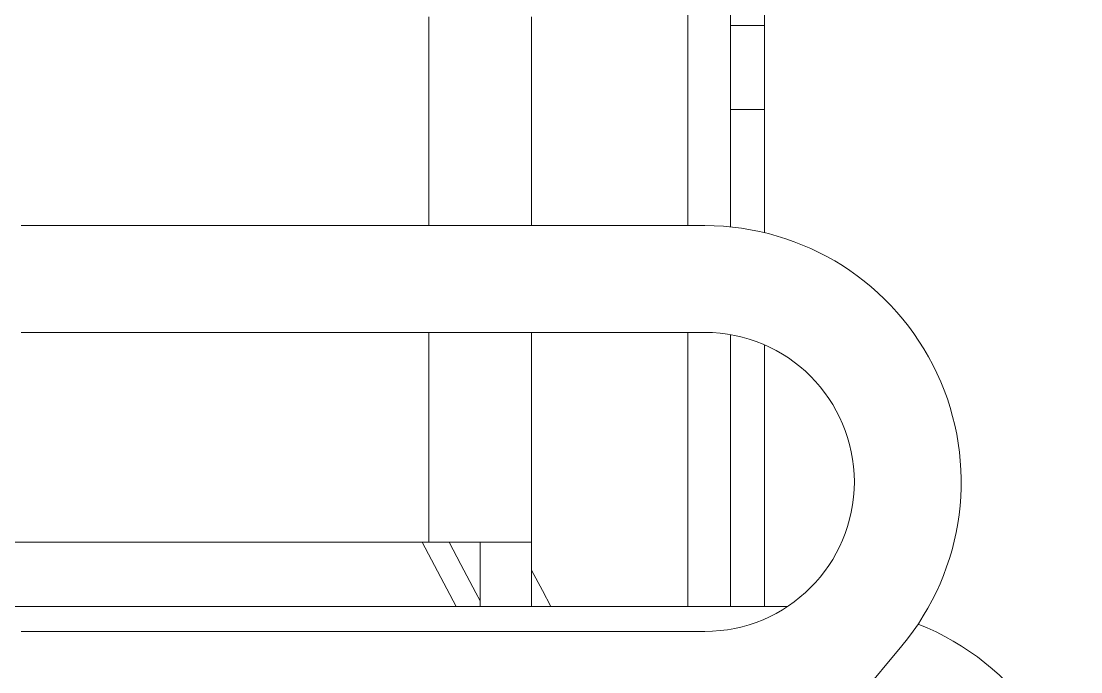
# Model space of a CAD drawing. Header units: millimetres. Extents: x 157 to 416, y 629 to 713.
# Drawn here: x 172.369 to 174.849, y 651.766 to 653.289 of the extents above; entities that cross this region are included whole.
import ezdxf

# ---------------------------------------------------------------- set-up
doc = ezdxf.new("R2010")
doc.units = ezdxf.units.MM

msp = doc.modelspace()

# ---------------------------------------------------------------- linework, layer by layer
at = {"color": 8, "linetype": 'Continuous', "lineweight": 15}
for p, q in [((173.9288, 653.6056), (173.9288, 652.8104)), ((173.3232, 652.8104), (173.3232, 653.2991)), ((173.3232, 652.0691), (173.3232, 652.5604)), ((173.9288, 652.5604), (173.9288, 651.9191))]:
    msp.add_line(p, q, dxfattribs=at)
at = {"color": 7, "linetype": 'Continuous', "lineweight": 15}
for p, q in [((174.0288, 653.5804), (174.0288, 653.2791)), ((174.1088, 653.5905), (174.1088, 653.2791)), ((173.5632, 652.8104), (173.5632, 653.2991)), ((174.0288, 653.2791), (174.0288, 653.0824)), ((174.1088, 653.2791), (174.0288, 653.2791)), ((174.1088, 653.2791), (174.1088, 653.0824)), ((174.0288, 653.0824), (174.0288, 652.8074)), ((174.1088, 653.0824), (174.0288, 653.0824)), ((174.1088, 653.0824), (174.1088, 652.7938)), ((172.3688, 652.8104), (173.9688, 652.8104)), ((172.3688, 652.5604), (173.9688, 652.5604)), ((173.5632, 652.0691), (173.5632, 652.5604)), ((174.0288, 652.5552), (174.0288, 651.9191)), ((174.1088, 652.5311), (174.1088, 651.9191)), ((172.0488, 652.0691), (173.3232, 652.0691)), ((173.3871, 651.9191), (173.3075, 652.0691)), ((173.3232, 652.0691), (173.5632, 652.0691)), ((173.4432, 652.0691), (173.4432, 651.9191)), ((173.5632, 652.0691), (173.5632, 651.9191)), ((172.1747, 651.9191), (174.1629, 651.9191)), ((173.9688, 651.8604), (172.3688, 651.8604)), ((174.4299, 651.8264), (173.8579, 651.1396))]:
    msp.add_line(p, q, dxfattribs=at)
at = {"color": 7, "linetype": 'Continuous', "lineweight": 15, "flags": 128}
for points in [[(173.3702, 652.0691), (173.3978, 652.0171), (173.433, 651.9508), (173.4432, 651.9317)], [(173.5632, 652.0042), (173.5887, 651.9562), (173.6084, 651.9191)]]:
    msp.add_lwpolyline(points, dxfattribs=at)
at = {"color": 7, "linetype": 'Continuous', "lineweight": 15}
for centre, radius, start, end in [((173.9688, 652.2104), 0.6, 320.2117, 90), ((173.9688, 652.2104), 0.35, 270, 90), ((174.2488, 651.3191), 0.6, 0, 68.565)]:
    msp.add_arc(centre, radius, start, end, dxfattribs=at)

doc.saveas('drawing.dxf')
